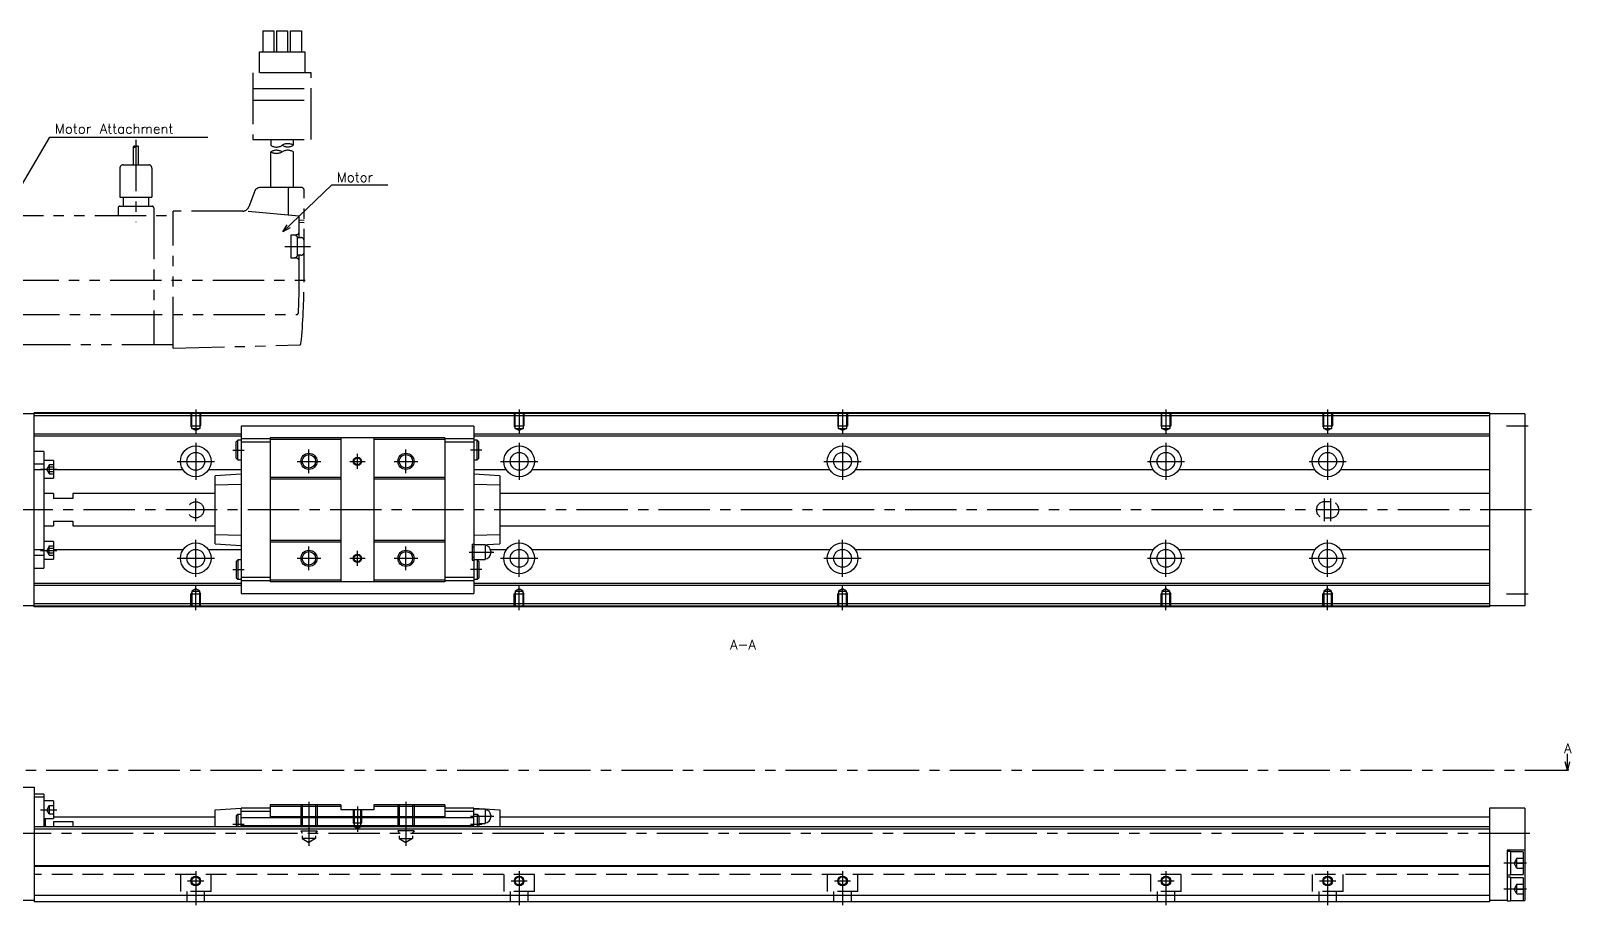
# Model space of a CAD drawing. Extents: x -2 to 770, y -8 to 279.
# Drawn here: x 293.8 to 770.1, y 9 to 279.5 of the extents above; entities that cross this region are included whole.
import ezdxf

# ---------------------------------------------------------------- set-up
doc = ezdxf.new("R2010")
doc.units = 0
doc.header["$LTSCALE"] = 0.5
for name, pattern in [('CENTER', [50.8, 31.75, -6.35, 6.35, -6.35]), ('DASHED', [19.05, 12.7, -6.35]), ('PHANTOM', [63.5, 31.75, -6.35, 6.35, -6.35, 6.35, -6.35])]:
    doc.linetypes.add(name, pattern=pattern)
for name, color, linetype in [('MSM_CENTER', 1, 'CENTER'), ('MSM_CONTINUOUS', 7, 'CONTINUOUS'), ('MSM_DASHED', 4, 'DASHED'), ('MSM_IMAGINARY', 6, 'PHANTOM'), ('MSM_NARROW', 5, 'CONTINUOUS'), ('MSM_PART_NUMBER', 7, 'CONTINUOUS')]:
    doc.layers.add(name, color=color, linetype=linetype)
doc.styles.get("Standard").update_dxf_attribs({"font": 'txt.shx', "height": 3, "bigfont": 'bigfont.shx'})

msp = doc.modelspace()

# ---------------------------------------------------------------- linework, layer by layer
at = {"layer": 'MSM_CENTER'}
for p, q in [((344.76, 162.3), (344.76, 154.79)), ((444.76, 162.3), (444.76, 154.79)), ((544.76, 162.3), (544.76, 154.79)), ((644.76, 162.3), (644.76, 154.79)), ((694.76, 162.3), (694.76, 154.79)), ((750.01, 157.3), (756.76, 157.3)), ((344.76, 152.05), (344.76, 140.55)), ((356.26, 149.8), (359.76, 149.8)), ((379.76, 142.67), (379.76, 149.92)), ((394.76, 143.93), (394.76, 148.66)), ((409.76, 142.67), (409.76, 149.92)), ((433.26, 149.8), (429.76, 149.8)), ((444.76, 152.05), (444.76, 140.55)), ((544.76, 152.05), (544.76, 140.55)), ((644.76, 152.05), (644.76, 140.55)), ((694.76, 152.05), (694.76, 140.55)), ((296.76, 143.85), (301.76, 143.85)), ((339.01, 146.3), (350.51, 146.3)), ((376.14, 146.3), (383.39, 146.3)), ((392.4, 146.3), (397.13, 146.3)), ((406.14, 146.3), (413.39, 146.3)), ((439.01, 146.3), (450.51, 146.3)), ((539.01, 146.3), (550.51, 146.3)), ((639.01, 146.3), (650.51, 146.3)), ((689.01, 146.3), (700.51, 146.3)), ((344.76, 127.8), (344.76, 134.8)), ((693.76, 127.8), (693.76, 134.8)), ((695.76, 127.8), (695.76, 134.8)), ((757.76, 131.3), (256.26, 131.3)), ((344.76, 110.55), (344.76, 122.05)), ((379.76, 112.67), (379.76, 119.92)), ((409.76, 112.67), (409.76, 119.92)), ((444.76, 110.55), (444.76, 122.05)), ((544.76, 110.55), (544.76, 122.05)), ((644.76, 110.55), (644.76, 122.05)), ((694.76, 110.55), (694.76, 122.05)), ((296.76, 118.74), (301.76, 118.74)), ((339.01, 116.3), (350.51, 116.3)), ((376.14, 116.3), (383.39, 116.3)), ((392.4, 116.3), (397.13, 116.3)), ((394.76, 113.93), (394.76, 118.66)), ((406.14, 116.3), (413.39, 116.3)), ((429.26, 118.2), (436.96, 118.2)), ((439.01, 116.3), (450.51, 116.3)), ((539.01, 116.3), (550.51, 116.3)), ((639.01, 116.3), (650.51, 116.3)), ((689.01, 116.3), (700.51, 116.3)), ((356.26, 112.8), (359.76, 112.8)), ((433.26, 112.8), (429.76, 112.8)), ((344.76, 100.3), (344.76, 107.81)), ((444.76, 100.3), (444.76, 107.81)), ((544.76, 100.3), (544.76, 107.81)), ((644.76, 100.3), (644.76, 107.81)), ((694.76, 100.3), (694.76, 107.81)), ((750.01, 105.3), (756.76, 105.3)), ((247.76, 50.8), (768.88, 50.8)), ((296.76, 38.55), (301.76, 38.55)), ((379.76, 41), (379.76, 27.41)), ((394.76, 39.5), (394.76, 31.69)), ((409.76, 41), (409.76, 27.41)), ((356.26, 34.1), (359.76, 34.1)), ((429.76, 36.5), (436.96, 36.5)), ((429.76, 34.1), (433.26, 34.1)), ((258.76, 31.3), (757.76, 31.3)), ((344.76, 19.5), (344.76, 9)), ((444.76, 19.5), (444.76, 9)), ((544.76, 19.5), (544.76, 9)), ((644.76, 19.5), (644.76, 9)), ((694.76, 19.5), (694.76, 9)), ((756.26, 22), (749.26, 22)), ((342.26, 16.5), (347.26, 16.5)), ((442.26, 16.5), (447.26, 16.5)), ((542.26, 16.5), (547.26, 16.5)), ((642.26, 16.5), (647.26, 16.5)), ((692.26, 16.5), (697.26, 16.5)), ((756.26, 14), (749.26, 14))]:
    msp.add_line(p, q, dxfattribs=at)
at = {"layer": 'MSM_CONTINUOUS'}
for p, q in [((294.76, 161), (279.76, 161)), ((744.76, 161.3), (294.76, 161.3)), ((294.76, 101.3), (294.76, 161.3)), ((744.76, 161.1), (294.76, 161.1)), ((744.76, 160.4), (294.76, 160.4)), ((430.76, 157.2), (358.76, 157.2)), ((358.76, 157.2), (358.76, 105.4)), ((430.76, 157.2), (430.76, 105.4)), ((744.76, 161.3), (744.76, 101.3)), ((755.76, 161), (744.76, 161)), ((755.76, 161), (755.76, 101.6)), ((358.76, 154.75), (294.76, 154.75)), ((358.76, 154.05), (294.76, 154.05)), ((357.76, 152.8), (357.26, 152.3)), ((358.76, 152.8), (357.76, 152.8)), ((357.76, 146.8), (357.76, 152.8)), ((367.76, 153.25), (358.76, 153.25)), ((421.76, 153.55), (367.76, 153.55)), ((367.76, 153.55), (367.76, 109.05)), ((389.66, 153.05), (367.76, 153.05)), ((389.66, 153.55), (389.66, 109.05)), ((399.86, 153.55), (399.86, 109.05)), ((421.76, 153.05), (399.86, 153.05)), ((421.76, 153.55), (421.76, 109.05)), ((430.76, 153.25), (421.76, 153.25)), ((744.76, 154.75), (430.76, 154.75)), ((744.76, 154.05), (430.76, 154.05)), ((431.76, 152.8), (430.76, 152.8)), ((432.26, 152.3), (431.76, 152.8)), ((431.76, 146.8), (431.76, 152.8)), ((297.76, 149.3), (294.76, 149.3)), ((297.76, 149.3), (297.76, 113.3)), ((357.26, 147.3), (357.26, 152.3)), ((367.76, 152.25), (358.76, 152.25)), ((430.76, 152.25), (421.76, 152.25)), ((432.26, 147.3), (432.26, 152.3)), ((297.76, 145.43), (294.76, 145.43)), ((297.76, 143.68), (294.76, 143.68)), ((300.76, 146.6), (297.76, 146.6)), ((300.76, 146.6), (300.76, 141.1)), ((340.81, 143.66), (300.76, 143.66)), ((358.76, 143.66), (348.71, 143.66)), ((357.26, 147.3), (357.76, 146.8)), ((357.76, 146.8), (358.76, 146.8)), ((430.76, 146.8), (431.76, 146.8)), ((440.81, 143.66), (430.76, 143.66)), ((431.76, 146.8), (432.26, 147.3)), ((540.81, 143.66), (448.71, 143.66)), ((640.81, 143.66), (548.71, 143.66)), ((690.81, 143.66), (648.71, 143.66)), ((744.76, 143.66), (698.71, 143.66)), ((297.76, 141.1), (300.76, 141.1)), ((358.76, 142.3), (350.76, 141.77)), ((350.76, 120.83), (350.76, 141.77)), ((358.76, 139.16), (350.76, 138.9)), ((389.66, 141.3), (367.76, 141.3)), ((389.66, 140.8), (367.76, 140.8)), ((421.76, 141.3), (399.86, 141.3)), ((421.76, 140.8), (399.86, 140.8)), ((438.76, 141.77), (430.76, 142.3)), ((438.76, 138.9), (430.76, 139.16)), ((438.76, 141.77), (438.76, 120.83)), ((300.76, 136.3), (297.76, 136.3)), ((300.76, 136.3), (300.76, 134.8)), ((306.76, 134.8), (300.76, 134.8)), ((306.76, 136.3), (306.76, 134.8)), ((350.76, 136.3), (306.76, 136.3)), ((744.76, 136.3), (438.76, 136.3)), ((297.76, 126.3), (300.76, 126.3)), ((300.76, 127.8), (306.76, 127.8)), ((300.76, 127.8), (300.76, 126.3)), ((306.76, 127.8), (306.76, 126.3)), ((306.76, 126.3), (350.76, 126.3)), ((438.76, 126.3), (744.76, 126.3)), ((300.76, 121.49), (297.76, 121.49)), ((300.76, 121.49), (300.76, 115.99)), ((350.76, 123.7), (358.76, 123.44)), ((350.76, 120.83), (358.76, 120.3)), ((389.66, 121.8), (367.76, 121.8)), ((389.66, 121.3), (367.76, 121.3)), ((421.76, 121.8), (399.86, 121.8)), ((421.76, 121.3), (399.86, 121.3)), ((430.26, 120.7), (430.26, 115.7)), ((430.26, 120.7), (430.76, 120.7)), ((430.76, 119.7), (430.26, 119.7)), ((430.76, 123.44), (438.76, 123.7)), ((434.21, 120.45), (430.76, 120.45)), ((433.02, 120.45), (438.76, 120.83)), ((434.21, 120.45), (434.21, 115.95)), ((297.76, 118.92), (294.76, 118.92)), ((297.76, 117.17), (294.76, 117.17)), ((297.76, 115.99), (300.76, 115.99)), ((340.81, 118.94), (300.76, 118.94)), ((358.76, 118.94), (348.71, 118.94)), ((357.76, 115.8), (357.26, 115.3)), ((357.26, 115.3), (357.26, 110.3)), ((357.76, 115.8), (357.76, 109.8)), ((358.76, 115.8), (357.76, 115.8)), ((430.26, 116.7), (430.76, 116.7)), ((430.26, 115.7), (430.76, 115.7)), ((430.76, 115.95), (434.21, 115.95)), ((431.76, 115.8), (430.76, 115.8)), ((431.76, 115.8), (431.76, 109.8)), ((432.26, 115.3), (431.76, 115.8)), ((432.26, 115.3), (432.26, 110.3)), ((440.81, 118.94), (435.9, 118.94)), ((435.96, 118.5), (435.96, 117.9)), ((540.81, 118.94), (448.71, 118.94)), ((640.81, 118.94), (548.71, 118.94)), ((690.81, 118.94), (648.71, 118.94)), ((744.76, 118.94), (698.71, 118.94)), ((294.76, 113.3), (297.76, 113.3)), ((357.26, 110.3), (357.76, 109.8)), ((357.76, 109.8), (358.76, 109.8)), ((367.76, 110.35), (358.76, 110.35)), ((389.66, 109.55), (367.76, 109.55)), ((421.76, 109.55), (399.86, 109.55)), ((430.76, 110.35), (421.76, 110.35)), ((430.76, 109.8), (431.76, 109.8)), ((431.76, 109.8), (432.26, 110.3)), ((358.76, 108.55), (294.76, 108.55)), ((358.76, 107.85), (294.76, 107.85)), ((367.76, 109.35), (358.76, 109.35)), ((358.76, 105.4), (430.76, 105.4)), ((421.76, 109.05), (367.76, 109.05)), ((430.76, 109.35), (421.76, 109.35)), ((744.76, 108.55), (430.76, 108.55)), ((744.76, 107.85), (430.76, 107.85)), ((294.76, 101.6), (279.76, 101.6)), ((744.76, 102.2), (294.76, 102.2)), ((744.76, 101.5), (294.76, 101.5)), ((744.76, 101.3), (294.76, 101.3)), ((755.76, 101.6), (744.76, 101.6)), ((768.88, 50.8), (768.21, 53.3)), ((768.88, 50.8), (768.88, 55.8)), ((769.55, 53.3), (768.88, 50.8)), ((769.38, 50.8), (768.38, 50.8)), ((282.76, 45.5), (294.76, 45.5)), ((294.76, 45.5), (294.76, 10)), ((297.76, 43.3), (294.76, 43.3)), ((297.76, 43.3), (297.76, 33.2)), ((297.76, 42.45), (294.76, 42.45)), ((300.76, 41.3), (297.76, 41.3)), ((300.76, 41.3), (300.76, 35.8)), ((350.76, 38.5), (358.76, 39)), ((350.76, 33.2), (350.76, 38.5)), ((367.76, 39), (358.76, 39)), ((358.76, 33.2), (358.76, 39)), ((367.76, 40), (367.76, 36.29)), ((389.66, 40), (367.76, 40)), ((389.66, 39.5), (367.76, 39.5)), ((389.66, 40), (389.66, 38.5)), ((399.86, 38.5), (389.66, 38.5)), ((421.76, 40), (399.86, 40)), ((399.86, 40), (399.86, 38.5)), ((421.76, 39.5), (399.86, 39.5)), ((421.76, 40), (421.76, 36.29)), ((430.76, 39), (421.76, 39)), ((430.76, 39), (438.76, 38.5)), ((430.76, 33.2), (430.76, 39)), ((434.21, 38.75), (430.76, 38.75)), ((434.21, 38.75), (434.21, 34.25)), ((438.76, 38.5), (438.76, 33.2)), ((744.76, 39), (744.76, 10)), ((755.76, 39), (744.76, 39)), ((755.76, 39), (755.76, 10.5)), ((297.76, 35.8), (300.76, 35.8)), ((298.26, 33.2), (298.26, 35.8)), ((300.76, 36.3), (350.76, 36.3)), ((300.76, 34.87), (306.76, 34.87)), ((300.76, 34.87), (300.76, 33.2)), ((306.76, 34.87), (306.76, 33.2)), ((357.76, 37.1), (357.26, 36.6)), ((357.26, 36.6), (357.26, 33.2)), ((358.76, 37.1), (357.76, 37.1)), ((357.76, 37.1), (357.76, 33.2)), ((367.76, 38), (358.76, 38)), ((430.76, 36), (358.76, 36)), ((430.76, 33.5), (358.76, 33.5)), ((421.76, 36.29), (367.76, 36.29)), ((430.76, 38), (421.76, 38)), ((431.76, 37.1), (430.76, 37.1)), ((432.26, 36.6), (431.76, 37.1)), ((431.76, 37.1), (431.76, 33.2)), ((432.26, 36.6), (432.26, 33.2)), ((432.26, 34.25), (434.21, 34.25)), ((435.96, 36.8), (435.96, 36.2)), ((438.76, 36.3), (744.76, 36.3)), ((744.76, 33.2), (294.76, 33.2)), ((744.76, 32.5), (294.76, 32.5)), ((755.76, 26), (750.26, 26)), ((750.26, 26), (750.26, 10.35)), ((751.26, 25.65), (750.26, 25.65)), ((751.26, 25.65), (751.26, 18.35)), ((755.26, 25.5), (751.26, 25.5)), ((755.26, 25.5), (755.26, 18.5)), ((744.76, 21.2), (294.76, 21.2)), ((744.76, 21), (294.76, 21)), ((750.26, 18.35), (751.26, 18.35)), ((751.26, 17.65), (750.26, 17.65)), ((751.26, 18.5), (755.26, 18.5)), ((751.26, 17.65), (751.26, 10.35)), ((755.26, 17.5), (751.26, 17.5)), ((755.26, 17.5), (755.26, 10.5)), ((294.76, 10.5), (285.26, 10.5)), ((744.76, 12), (294.76, 12)), ((744.76, 10), (294.76, 10)), ((750.26, 10.5), (744.76, 10.5)), ((750.26, 10.35), (751.26, 10.35)), ((751.26, 10.5), (755.76, 10.5))]:
    msp.add_line(p, q, dxfattribs=at)
for centre, radius in [((344.76, 146.3), 4.75), ((344.76, 146.3), 2.75), ((379.76, 146.3), 2.07), ((409.76, 146.3), 2.07), ((444.76, 146.3), 4.75), ((444.76, 146.3), 2.75), ((544.76, 146.3), 4.75), ((544.76, 146.3), 2.75), ((644.76, 146.3), 4.75), ((644.76, 146.3), 2.75), ((694.76, 146.3), 4.75), ((694.76, 146.3), 2.75), ((394.76, 146.3), 1.06), ((344.76, 116.3), 4.75), ((444.76, 116.3), 4.75), ((544.76, 116.3), 4.75), ((644.76, 116.3), 4.75), ((694.76, 116.3), 4.75), ((344.76, 116.3), 2.75), ((379.76, 116.3), 2.07), ((394.76, 116.3), 1.06), ((409.76, 116.3), 2.07), ((444.76, 116.3), 2.75), ((544.76, 116.3), 2.75), ((644.76, 116.3), 2.75), ((694.76, 116.3), 2.75), ((344.76, 16.5), 1.23), ((444.76, 16.5), 1.23), ((544.76, 16.5), 1.23), ((644.76, 16.5), 1.23), ((694.76, 16.5), 1.23)]:
    msp.add_circle(centre, radius, dxfattribs=at)
for centre, start, end in [((434.21, 118.5), 0, 90), ((434.21, 117.9), 270, 0), ((434.21, 36.8), 0, 90), ((434.21, 36.2), 270, 0)]:
    msp.add_arc(centre, 1.75, start, end, dxfattribs=at)
at = {"layer": 'MSM_DASHED'}
for p, q in [((343.26, 161.3), (343.26, 157.3)), ((343.53, 156.83), (343.26, 157.3)), ((343.26, 157.3), (346.26, 157.3)), ((343.53, 156.5), (343.53, 161.3)), ((345.99, 161.3), (345.99, 156.5)), ((345.99, 156.83), (346.26, 157.3)), ((346.26, 161.3), (346.26, 157.3)), ((443.26, 161.3), (443.26, 157.3)), ((443.53, 156.83), (443.26, 157.3)), ((443.26, 157.3), (446.26, 157.3)), ((443.53, 156.5), (443.53, 161.3)), ((445.99, 161.3), (445.99, 156.5)), ((445.99, 156.83), (446.26, 157.3)), ((446.26, 161.3), (446.26, 157.3)), ((543.26, 161.3), (543.26, 157.3)), ((543.53, 156.83), (543.26, 157.3)), ((543.26, 157.3), (546.26, 157.3)), ((543.53, 156.5), (543.53, 161.3)), ((545.99, 161.3), (545.99, 156.5)), ((545.99, 156.83), (546.26, 157.3)), ((546.26, 161.3), (546.26, 157.3)), ((643.26, 161.3), (643.26, 157.3)), ((643.53, 156.83), (643.26, 157.3)), ((643.26, 157.3), (646.26, 157.3)), ((643.53, 156.5), (643.53, 161.3)), ((645.99, 161.3), (645.99, 156.5)), ((645.99, 156.83), (646.26, 157.3)), ((646.26, 161.3), (646.26, 157.3)), ((693.26, 161.3), (693.26, 157.3)), ((693.53, 156.83), (693.26, 157.3)), ((693.26, 157.3), (696.26, 157.3)), ((693.53, 156.5), (693.53, 161.3)), ((695.99, 161.3), (695.99, 156.5)), ((695.99, 156.83), (696.26, 157.3)), ((696.26, 161.3), (696.26, 157.3)), ((343.53, 156.5), (345.99, 156.5)), ((344.76, 155.79), (343.53, 156.5)), ((345.99, 156.5), (344.76, 155.79)), ((443.53, 156.5), (445.99, 156.5)), ((444.76, 155.79), (443.53, 156.5)), ((445.99, 156.5), (444.76, 155.79)), ((543.53, 156.5), (545.99, 156.5)), ((544.76, 155.79), (543.53, 156.5)), ((545.99, 156.5), (544.76, 155.79)), ((643.53, 156.5), (645.99, 156.5)), ((644.76, 155.79), (643.53, 156.5)), ((645.99, 156.5), (644.76, 155.79)), ((693.53, 156.5), (695.99, 156.5)), ((694.76, 155.79), (693.53, 156.5)), ((695.99, 156.5), (694.76, 155.79)), ((299.46, 145.1), (298.74, 143.85)), ((299.46, 142.6), (298.74, 143.85)), ((299.46, 145.3), (300.76, 145.3)), ((299.46, 145.3), (299.46, 142.41)), ((299.46, 144.58), (300.76, 144.58)), ((299.46, 143.13), (300.76, 143.13)), ((299.46, 142.41), (300.76, 142.41)), ((695.76, 133.8), (693.76, 133.8)), ((693.76, 128.8), (695.76, 128.8)), ((299.46, 119.99), (298.74, 118.74)), ((299.46, 120.19), (300.76, 120.19)), ((299.46, 117.3), (299.46, 120.19)), ((299.46, 119.47), (300.76, 119.47)), ((299.46, 117.49), (298.74, 118.74)), ((299.46, 118.02), (300.76, 118.02)), ((299.46, 117.3), (300.76, 117.3)), ((343.53, 105.77), (343.26, 105.3)), ((343.26, 101.3), (343.26, 105.3)), ((343.26, 105.3), (346.26, 105.3)), ((344.76, 106.81), (343.53, 106.1)), ((343.53, 106.1), (343.53, 101.3)), ((343.53, 106.1), (345.99, 106.1)), ((345.99, 106.1), (344.76, 106.81)), ((345.99, 101.3), (345.99, 106.1)), ((345.99, 105.77), (346.26, 105.3)), ((346.26, 101.3), (346.26, 105.3)), ((443.53, 105.77), (443.26, 105.3)), ((443.26, 101.3), (443.26, 105.3)), ((443.26, 105.3), (446.26, 105.3)), ((444.76, 106.81), (443.53, 106.1)), ((443.53, 106.1), (443.53, 101.3)), ((443.53, 106.1), (445.99, 106.1)), ((445.99, 106.1), (444.76, 106.81)), ((445.99, 101.3), (445.99, 106.1)), ((445.99, 105.77), (446.26, 105.3)), ((446.26, 101.3), (446.26, 105.3)), ((543.53, 105.77), (543.26, 105.3)), ((543.26, 101.3), (543.26, 105.3)), ((543.26, 105.3), (546.26, 105.3)), ((544.76, 106.81), (543.53, 106.1)), ((543.53, 106.1), (543.53, 101.3)), ((543.53, 106.1), (545.99, 106.1)), ((545.99, 106.1), (544.76, 106.81)), ((545.99, 101.3), (545.99, 106.1)), ((545.99, 105.77), (546.26, 105.3)), ((546.26, 101.3), (546.26, 105.3)), ((643.53, 105.77), (643.26, 105.3)), ((643.26, 101.3), (643.26, 105.3)), ((643.26, 105.3), (646.26, 105.3)), ((644.76, 106.81), (643.53, 106.1)), ((643.53, 106.1), (643.53, 101.3)), ((643.53, 106.1), (645.99, 106.1)), ((645.99, 106.1), (644.76, 106.81)), ((645.99, 101.3), (645.99, 106.1)), ((645.99, 105.77), (646.26, 105.3)), ((646.26, 101.3), (646.26, 105.3)), ((693.53, 105.77), (693.26, 105.3)), ((693.26, 101.3), (693.26, 105.3)), ((693.26, 105.3), (696.26, 105.3)), ((694.76, 106.81), (693.53, 106.1)), ((693.53, 106.1), (693.53, 101.3)), ((693.53, 106.1), (695.99, 106.1)), ((695.99, 106.1), (694.76, 106.81)), ((695.99, 101.3), (695.99, 106.1)), ((695.99, 105.77), (696.26, 105.3)), ((696.26, 101.3), (696.26, 105.3)), ((299.46, 39.8), (298.74, 38.55)), ((299.46, 37.3), (298.74, 38.55)), ((299.46, 39.8), (300.76, 39.8)), ((299.46, 39.8), (299.46, 37.3)), ((299.46, 38.55), (300.76, 38.55)), ((377.26, 40), (377.26, 32)), ((377.69, 40), (377.69, 29.6)), ((381.83, 40), (381.83, 29.6)), ((382.26, 40), (382.26, 32)), ((393.46, 38.5), (393.46, 34.5)), ((393.7, 38.5), (393.7, 33.3)), ((395.82, 33.3), (395.82, 38.5)), ((396.06, 38.5), (396.06, 34.5)), ((407.26, 40), (407.26, 32)), ((407.69, 40), (407.69, 29.6)), ((411.83, 40), (411.83, 29.6)), ((412.26, 40), (412.26, 32)), ((299.46, 37.3), (300.76, 37.3)), ((393.46, 34.5), (393.7, 34.08)), ((393.46, 34.5), (396.06, 34.5)), ((396.06, 34.5), (395.82, 34.08)), ((377.26, 32), (377.69, 31.25)), ((377.26, 32), (382.26, 32)), ((381.83, 29.6), (377.69, 29.6)), ((377.69, 29.6), (379.76, 28.41)), ((381.83, 29.6), (379.76, 28.41)), ((382.26, 32), (381.83, 31.25)), ((395.82, 33.3), (393.7, 33.3)), ((393.7, 33.3), (394.76, 32.69)), ((394.76, 32.69), (395.82, 33.3)), ((412.26, 32), (407.26, 32)), ((407.26, 32), (407.69, 31.25)), ((407.69, 29.6), (411.83, 29.6)), ((407.69, 29.6), (409.76, 28.41)), ((411.83, 29.6), (409.76, 28.41)), ((412.26, 32), (411.83, 31.25)), ((753.26, 23.5), (752.4, 22)), ((753.26, 20.5), (752.4, 22)), ((753.26, 20.5), (753.26, 23.5)), ((753.26, 23.5), (755.26, 23.5)), ((753.26, 22), (755.26, 22)), ((753.26, 20.5), (755.26, 20.5)), ((744.76, 18.5), (294.76, 18.5)), ((340.01, 18.5), (340.01, 13.2)), ((349.51, 13.2), (349.51, 18.5)), ((440.01, 18.5), (440.01, 13.2)), ((449.51, 13.2), (449.51, 18.5)), ((540.01, 18.5), (540.01, 13.2)), ((549.51, 13.2), (549.51, 18.5)), ((640.01, 18.5), (640.01, 13.2)), ((649.51, 13.2), (649.51, 18.5)), ((690.01, 18.5), (690.01, 13.2)), ((699.51, 13.2), (699.51, 18.5)), ((753.26, 15.5), (752.4, 14)), ((753.26, 12.5), (753.26, 15.5)), ((753.26, 15.5), (755.26, 15.5)), ((349.51, 13.2), (340.01, 13.2)), ((342.01, 13.2), (342.01, 10)), ((347.51, 10), (347.51, 13.2)), ((449.51, 13.2), (440.01, 13.2)), ((442.01, 13.2), (442.01, 10)), ((447.51, 10), (447.51, 13.2)), ((549.51, 13.2), (540.01, 13.2)), ((542.01, 13.2), (542.01, 10)), ((547.51, 10), (547.51, 13.2)), ((649.51, 13.2), (640.01, 13.2)), ((642.01, 13.2), (642.01, 10)), ((647.51, 10), (647.51, 13.2)), ((699.51, 13.2), (690.01, 13.2)), ((692.01, 13.2), (692.01, 10)), ((697.51, 10), (697.51, 13.2)), ((753.26, 12.5), (752.4, 14)), ((753.26, 14), (755.26, 14)), ((753.26, 12.5), (755.26, 12.5))]:
    msp.add_line(p, q, dxfattribs=at)
msp.add_circle((344.76, 131.3), 2.5, dxfattribs=at)
for centre, start, end in [((693.76, 131.3), 90, 270), ((695.76, 131.3), 270, 90)]:
    msp.add_arc(centre, 2.5, start, end, dxfattribs=at)
at = {"layer": 'MSM_IMAGINARY'}
for p, q in [((365.46, 279.48), (368.86, 279.48)), ((365.46, 279.48), (365.46, 272.98)), ((368.86, 279.48), (368.86, 272.98)), ((369.76, 279.48), (373.16, 279.48)), ((369.76, 279.48), (369.76, 272.98)), ((373.16, 279.48), (373.16, 272.98)), ((374.06, 272.98), (374.06, 279.48)), ((374.06, 279.48), (377.46, 279.48)), ((377.46, 279.48), (377.46, 272.98)), ((364.46, 266.48), (364.46, 272.98)), ((364.46, 272.98), (378.46, 272.98)), ((378.46, 272.98), (378.46, 266.48)), ((380.46, 266.48), (362.46, 266.48)), ((362.46, 266.48), (362.46, 245.86)), ((380.46, 245.86), (380.46, 266.48)), ((362.46, 261.63), (380.46, 261.63)), ((362.46, 258.03), (380.46, 258.03)), ((325.41, 243.64), (325.41, 238)), ((326.26, 245.75), (326.26, 220.3)), ((327.11, 238), (327.11, 243.64)), ((362.46, 245.86), (380.46, 245.86)), ((367.96, 245.86), (367.96, 244.07)), ((374.96, 244.07), (374.96, 245.86)), ((367.96, 231), (367.96, 242.04)), ((374.96, 231), (374.96, 242.04)), ((321.31, 237), (321.31, 228)), ((322.31, 238), (330.21, 238)), ((331.21, 237), (331.21, 228)), ((362.88, 229.68), (361.18, 225.02)), ((377.46, 231), (364.76, 231)), ((373.46, 222.46), (373.46, 231)), ((378.26, 202.3), (378.26, 230.2)), ((320.76, 224.7), (320.76, 222.3)), ((321.26, 225.2), (331.26, 225.2)), ((321.31, 228), (331.21, 228)), ((322.36, 228), (322.36, 225.2)), ((330.16, 228), (330.16, 225.2)), ((331.76, 224.7), (331.76, 182.3)), ((281.76, 222.3), (337.76, 222.3)), ((337.76, 181.3), (337.76, 223.7)), ((359.3, 223.7), (337.76, 223.7)), ((376.76, 222.17), (359.3, 223.7)), ((376.76, 215.53), (376.76, 222.17)), ((378.26, 220.76), (376.76, 220.89)), ((378.26, 220.06), (376.76, 220.19)), ((374.26, 216.38), (375.76, 216.38)), ((374.26, 209.18), (374.26, 216.38)), ((375.26, 216.28), (374.26, 216.28)), ((376.23, 215.53), (377.26, 215.53)), ((376.26, 210.28), (376.26, 215.28)), ((372.26, 212.78), (380.26, 212.78)), ((377.26, 210.03), (376.26, 210.03)), ((376.76, 202.3), (376.76, 210.03)), ((374.26, 209.28), (375.26, 209.28)), ((375.76, 209.18), (374.26, 209.18)), ((254.76, 202.3), (380.26, 202.3)), ((286.76, 191.73), (376, 191.73)), ((337.76, 182.3), (281.76, 182.3)), ((337.76, 181.3), (376.82, 182.29))]:
    msp.add_line(p, q, dxfattribs=at)
for centre, radius, start, end in [((325.84, 242.9), 0.85, 60.0009, 119.999), ((325.84, 244.37), 0.85, 240.001, 299.999), ((326.69, 242.9), 0.85, 59.9987, 119.999), ((369.71, 246.51), 3, 234.3132, 305.6839), ((373.21, 241.04), 3.5, 60.0014, 120.0014), ((373.21, 247.1), 3.5, 240.0015, 300.0015), ((369.71, 239.01), 3.5, 60.0014, 120.1319), ((369.71, 245.07), 3.5, 239.871, 300), ((373.21, 239.01), 3.5, 60.0637, 120), ((322.31, 237), 1, 90, 180), ((330.21, 237), 1, 360, 90), ((364.76, 229), 2, 90, 160), ((377.46, 230.2), 0.8, 360, 90), ((321.26, 224.7), 0.5, 90, 180), ((331.26, 224.7), 0.5, 360, 90), ((359.3, 225.7), 2, 270, 340), ((375.26, 215.28), 1, 360, 90), ((375.76, 217.38), 1, 270, 0), ((377.26, 214.53), 1, 360, 90), ((375.26, 210.28), 1, 270, 360), ((377.26, 211.03), 1, 270, 360), ((375.76, 208.18), 1, 1.7094, 90), ((178.26, 202.3), 198.5, 357.0836, 0), ((178.26, 202.3), 200, 354.3874, 0), ((376, 192.23), 0.5, 270, 357.0836), ((376.8, 182.79), 0.5, 271.4503, 354.3874)]:
    msp.add_arc(centre, radius, start, end, dxfattribs=at)
at = {"layer": 'MSM_NARROW'}
for centre, radius in [((379.76, 146.3), 2.5), ((409.76, 146.3), 2.5), ((394.76, 146.3), 1.3), ((379.76, 116.3), 2.5), ((394.76, 116.3), 1.3), ((409.76, 116.3), 2.5), ((344.76, 16.5), 1.5), ((444.76, 16.5), 1.5), ((544.76, 16.5), 1.5), ((644.76, 16.5), 1.5), ((694.76, 16.5), 1.5)]:
    msp.add_circle(centre, radius, dxfattribs=at)
at = {"layer": 'MSM_PART_NUMBER'}
for p, q in [((280.7, 214.29), (299.66, 246.54)), ((299.66, 246.54), (348.5, 246.54)), ((371.72, 217.28), (386.86, 231.83)), ((386.86, 231.83), (404.17, 231.83)), ((371.72, 217.28), (373.06, 219.49)), ((373.99, 218.52), (371.72, 217.28))]:
    msp.add_line(p, q, dxfattribs=at)

# ---------------------------------------------------------------- texts
for s, p in [('Motor Attachment', (301.22, 247.69)), ('Motor', (388.38, 232.69)), ('A-A', (510.01, 88.1)), ('A', (767.88, 56.05))]:
    msp.add_text(s, height=3, dxfattribs=at).set_placement(p)

doc.saveas('drawing.dxf')
